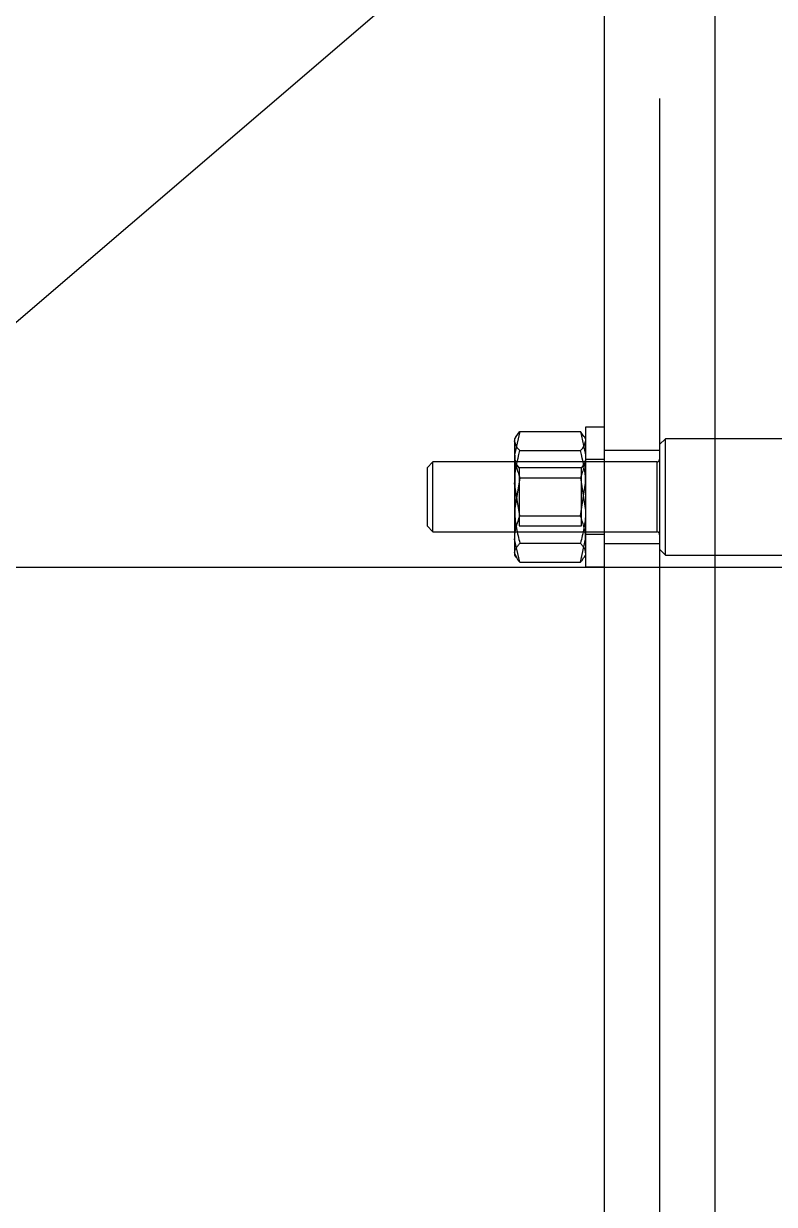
# Model space of a CAD drawing. Header units: metres. Extents: x 0 to 63075, y 0 to 44550.
# Drawn here: x 14050.7 to 14115.2, y 27568.7 to 27670.2 of the extents above; entities that cross this region are included whole.
import ezdxf

# ---------------------------------------------------------------- set-up
doc = ezdxf.new("R2010")
doc.units = ezdxf.units.M
doc.header["$LTSCALE"] = 75
doc.linetypes.add('HIDDEN2', pattern=[4.7625, 3.175, -1.5875])
for name, color, linetype in [('SDM', 7, 'Continuous'), ('SL1', 8, 'Continuous'), ('SL4', 4, 'Continuous'), ('ST1', 7, 'HIDDEN2')]:
    doc.layers.add(name, color=color, linetype=linetype)

# ---------------------------------------------------------------- blocks, each defined once
blk = doc.blocks.new('A$Cf5d57027')
at = {"layer": 'SL1'}
for p, q in [((5870.85, 5210.5), (5403.85, 4810.5)), ((5956.95, 5120.62), (5403.85, 5120.62))]:
    blk.add_line(p, q, dxfattribs=at)
blk = doc.blocks.new('A$Ca53c419a')
at = {"layer": 'SL4'}
for p, q in [((1226.42, 511), (1225.92, 510.5)), ((1231.42, 511), (1226.42, 511)), ((1231.92, 510.5), (1231.42, 511)), ((1225.92, 510.5), (1225.92, 503.47)), ((1225.92, 510.5), (1231.92, 510.5)), ((1231.92, 503.47), (1231.92, 510.5)), ((1223.31, 503.02), (1225.3, 503.47)), ((1223.92, 503.47), (1223.71, 503.34)), ((1225.3, 503.47), (1223.92, 503.47)), ((1230.09, 503.47), (1225.3, 503.47)), ((1227.29, 503.02), (1230.09, 503.47)), ((1233.72, 503.47), (1230.09, 503.47)), ((1233.92, 503.47), (1233.72, 503.47)), ((1234.13, 503.34), (1233.92, 503.47)), ((1223.31, 503.02), (1223.31, 497.81)), ((1227.29, 503.02), (1227.29, 497.81)), ((1232.9, 503.02), (1232.9, 497.81)), ((1234.53, 503.02), (1234.53, 497.81)), ((1222.92, 497.37), (1222.92, 495.77)), ((1234.92, 497.37), (1222.92, 497.37)), ((1223.31, 497.81), (1225.3, 497.37)), ((1223.71, 497.49), (1223.92, 497.37)), ((1227.29, 497.81), (1230.09, 497.37)), ((1233.92, 497.37), (1234.13, 497.49)), ((1234.12, 497.53), (1234.53, 497.81)), ((1234.92, 495.77), (1234.92, 497.37)), ((2334.74, 495.77), (1009.76, 495.77)), ((1009.76, 486.24), (2334.74, 486.24))]:
    blk.add_line(p, q, dxfattribs=at)
for points, knots in [([(1225.3, 503.47), (1225.34, 503.46), (1226.02, 503.46), (1226.67, 503.23), (1227.29, 503.02)], [0, 0, 0, 0, 0.070201, 1, 1, 1, 1]), ([(1230.09, 503.47), (1230.16, 503.46), (1231.11, 503.46), (1232.04, 503.23), (1232.9, 503.02)], [0, 0, 0, 0, 0.070201, 1, 1, 1, 1]), ([(1232.9, 503.02), (1232.97, 503.09), (1233.23, 503.35), (1233.51, 503.41), (1233.72, 503.47)], [0, 0, 0, 0, 0.257551, 1, 1, 1, 1]), ([(1233.72, 503.47), (1233.79, 503.46), (1234.07, 503.43), (1234.34, 503.19), (1234.53, 503.02)], [0, 0, 0, 0, 0.2686336, 1, 1, 1, 1]), ([(1223.31, 503.02), (1223.38, 503.09), (1223.51, 503.23), (1223.65, 503.27), (1223.72, 503.29)], [0, 0, 0, 0, 0.512853, 1, 1, 1, 1]), ([(1223.31, 497.81), (1223.38, 497.74), (1223.51, 497.6), (1223.65, 497.56), (1223.72, 497.54)], [0, 0, 0, 0, 0.512853, 1, 1, 1, 1]), ([(1225.3, 497.37), (1225.34, 497.37), (1226.02, 497.37), (1226.67, 497.6), (1227.29, 497.81)], [0, 0, 0, 0, 0.070201, 1, 1, 1, 1]), ([(1230.09, 497.37), (1230.16, 497.37), (1231.11, 497.37), (1232.04, 497.6), (1232.9, 497.81)], [0, 0, 0, 0, 0.070201, 1, 1, 1, 1]), ([(1232.9, 497.81), (1232.97, 497.74), (1233.23, 497.48), (1233.51, 497.42), (1233.72, 497.37)], [0, 0, 0, 0, 0.257551, 1, 1, 1, 1])]:
    blk.add_open_spline(points, degree=3, knots=knots, dxfattribs=at)
at = {"layer": 'ST1'}
for p, q in [((1223.72, 503.29), (1224.12, 503.47)), ((1225.92, 503.47), (1225.92, 491.25)), ((1225.92, 503.47), (1225.92, 503.44)), ((1230.55, 503.02), (1227.75, 503.47)), ((1231.92, 491.25), (1231.92, 503.47)), ((1231.92, 503.44), (1231.92, 503.47)), ((1234.53, 503.02), (1232.54, 503.47)), ((1224.94, 503.02), (1224.94, 497.81)), ((1231.92, 503.44), (1225.92, 503.44)), ((1231.42, 503.09), (1226.42, 503.09)), ((1226.42, 503.09), (1226.42, 497.72)), ((1230.55, 503.02), (1230.55, 497.81)), ((1231.42, 503.09), (1231.92, 503.44)), ((1231.42, 497.72), (1231.42, 503.09)), ((1225.72, 497.37), (1225.72, 495.77)), ((1226.42, 497.72), (1231.42, 497.72)), ((1230.55, 497.81), (1227.75, 497.37)), ((1231.92, 497.37), (1231.42, 497.72)), ((1232.12, 495.77), (1232.12, 497.37)), ((1234.53, 497.81), (1232.54, 497.37)), ((1224.92, 495.77), (1224.92, 491)), ((1232.92, 491), (1232.92, 495.77)), ((2334.74, 491), (1009.76, 491)), ((1224.42, 491), (1223.92, 490.5)), ((1223.92, 490.5), (1233.92, 490.5)), ((1223.92, 490.5), (1223.92, 476.25)), ((1233.42, 491), (1224.42, 491)), ((1231.92, 491.25), (1225.92, 491.25)), ((1233.92, 490.5), (1233.42, 491)), ((1233.92, 476.25), (1233.92, 490.5)), ((1009.76, 486.24), (2334.74, 486.24))]:
    blk.add_line(p, q, dxfattribs=at)
for centre, start, end in [((1225.67, 491.25), 270, 0), ((1232.17, 491.25), 180, 270)]:
    blk.add_arc(centre, 0.25, start, end, dxfattribs=at)
for points, knots in [([(1224.12, 503.47), (1224.2, 503.46), (1224.48, 503.43), (1224.74, 503.19), (1224.94, 503.02)], [0, 0, 0, 0, 0.2686336, 1, 1, 1, 1]), ([(1227.75, 503.47), (1227.68, 503.46), (1226.73, 503.46), (1225.8, 503.23), (1224.94, 503.02)], [0, 0, 0, 0, 0.070201, 1, 1, 1, 1]), ([(1232.54, 503.47), (1232.5, 503.46), (1231.82, 503.46), (1231.17, 503.23), (1230.55, 503.02)], [0, 0, 0, 0, 0.070201, 1, 1, 1, 1]), ([(1224.12, 497.37), (1224.2, 497.37), (1224.48, 497.4), (1224.74, 497.64), (1224.94, 497.81)], [0, 0, 0, 0, 0.268634, 1, 1, 1, 1]), ([(1227.75, 497.37), (1227.68, 497.37), (1226.73, 497.37), (1225.8, 497.6), (1224.94, 497.81)], [0, 0, 0, 0, 0.070201, 1, 1, 1, 1]), ([(1232.54, 497.37), (1232.5, 497.37), (1231.82, 497.37), (1231.17, 497.6), (1230.55, 497.81)], [0, 0, 0, 0, 0.070201, 1, 1, 1, 1])]:
    blk.add_open_spline(points, degree=3, knots=knots, dxfattribs=at)

msp = doc.modelspace()

# ---------------------------------------------------------------- block references
at = {"layer": 'SDM'}
msp.add_blockref('A$Cf5d57027', (8259.51, 22502.83), dxfattribs=at)
at = {"layer": 'SDM', "rotation": 90}
msp.add_blockref('A$Ca53c419a', (14596.36, 26400.6), dxfattribs=at)

doc.saveas('drawing.dxf')
